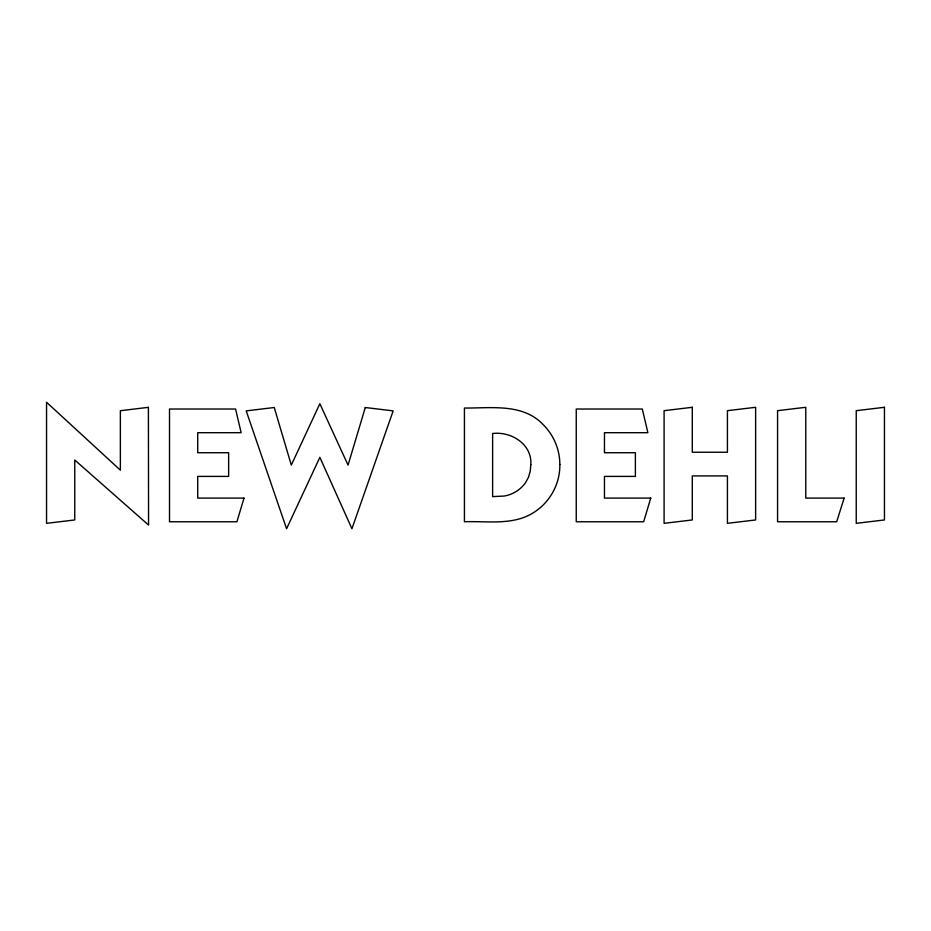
<?xml version="1.0" encoding="UTF-8"?>
<svg xmlns="http://www.w3.org/2000/svg" width="931" height="931" viewBox="0 0 931 931"><rect width="100%" height="100%" fill="white"/><g stroke="black" fill="none" stroke-linecap="round" stroke-linejoin="round"><path stroke-width="1.4" d="M530.821 464.639L530.205 471.412L528.389 477.522L525.352 482.956A33.004 33.004 0 0 1 504.102 496.06L492.627 496.607L492.627 433.52C511.259 431.193 532.241 444.238 530.821 464.639M559.845 464.476C560.206 484.167 549.604 502.984 532.765 513.121C512.201 525.619 487.169 520.871 464.429 521.767L464.429 408.034C490.846 408.29 522.71 403.03 543.041 424.513C553.724 434.998 559.834 449.522 559.845 464.476M244.003 498.097L236.916 521.767L169.512 521.767L169.512 409.023L235.566 409.023L241.141 432.694L197.721 432.694L197.721 452.734L228.642 452.734L228.642 476.404L197.721 476.404L197.721 498.097L244.003 498.097M365.289 407.51L348.054 465.104L319.857 403.728L291.31 465.104L274.249 407.51L246.215 410.885L286.573 528.75L319.857 457.33L351.941 528.75L393.15 410.885L365.289 407.51M650.757 498.097L643.658 521.767L576.254 521.767L576.254 409.023L642.309 409.023L647.883 432.694L604.463 432.694L604.463 452.734L635.384 452.734L635.384 476.404L604.463 476.404L604.463 498.097L650.757 498.097M844.126 498.097L836.69 521.767L777.571 521.767L777.571 410.676L805.769 407.301L805.769 498.097L844.126 498.097M148.401 407.336L120.367 410.711L120.367 470.167L46.55 402.25L46.55 523.327L74.759 519.952L74.759 460.03L148.564 525.049L148.401 407.336M692.292 407.301L664.094 410.676L664.094 523.327L692.292 519.952L692.292 475.916L727.425 475.916L727.425 523.327L755.635 519.952L755.635 407.301L727.425 410.676L727.425 452.245L692.292 452.245L692.292 407.301M884.45 407.301L856.241 410.676L856.241 523.327L884.45 519.952L884.45 407.301"/></g></svg>
